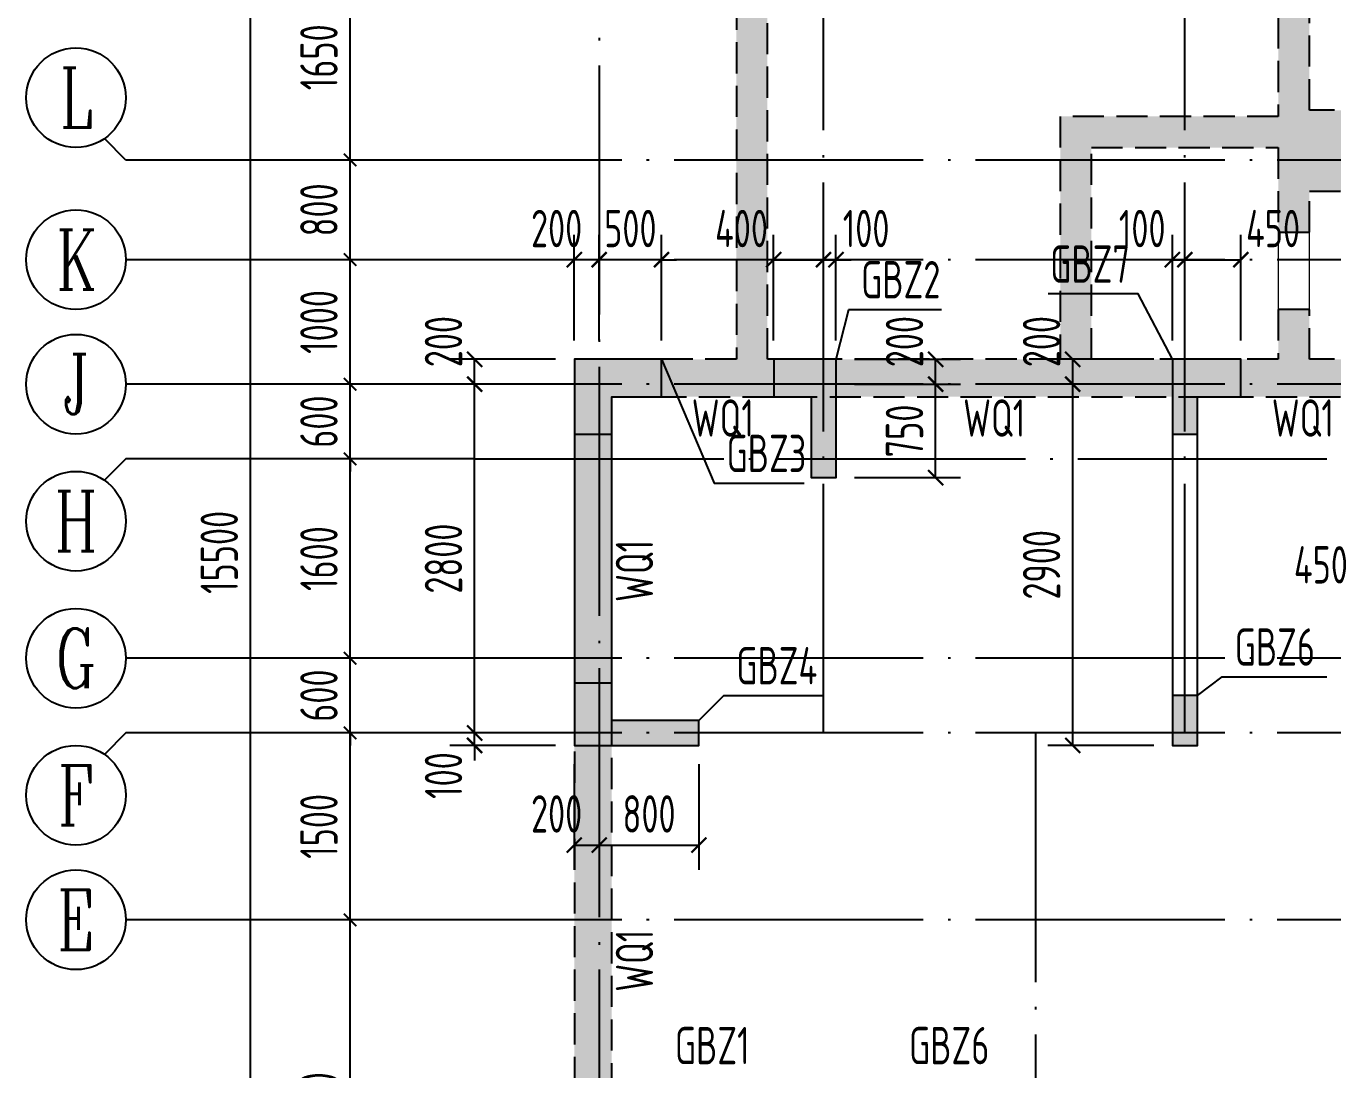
# Model space of a CAD drawing. Extents: x -1307975 to -76406, y -96289 to 379359.
# Drawn here: x -977216 to -966728, y 357088 to 365468 of the extents above; entities that cross this region are included whole.
import ezdxf
from ezdxf.enums import TextEntityAlignment as Align

# ---------------------------------------------------------------- set-up
doc = ezdxf.new("R2010")
doc.units = 0
doc.header["$LTSCALE"] = 1000
doc.linetypes.add('DASH', pattern=[0.35, 0.25, -0.1])
doc.linetypes.add('DOTE', pattern=[2.42, 2, -0.2, 0.02, -0.2])
doc.layers.get('0').update_dxf_attribs({"linetype": 'CONTINUOUS'})
doc.layers.get('DEFPOINTS').update_dxf_attribs({"linetype": 'CONTINUOUS'})
for name, color, linetype in [('A-AXIS', 1, 'CONTINUOUS'), ('A-DOTE', 10, 'DOTE'), ('AXIS_NUM', 7, 'CONTINUOUS'), ('COLU_DE_TEXT', 7, 'CONTINUOUS'), ('LABEL', 1, 'CONTINUOUS'), ('S-Q墙填充', 252, 'CONTINUOUS'), ('S-Q墙实线', 6, 'CONTINUOUS'), ('S-Q墙标注', 3, 'CONTINUOUS'), ('S-Q墙虚线', 6, 'DASH'), ('S-X详图填充', 252, 'CONTINUOUS'), ('S-X详图实线', 4, 'CONTINUOUS'), ('S-Y一般标注', 3, 'CONTINUOUS')]:
    doc.layers.add(name, color=color, linetype=linetype)
doc.layers.add('WINDOW', color=144, linetype='CONTINUOUS', lineweight=15)
doc.styles.add('TSSD_Axis', font='complex.shx', dxfattribs={"width": 0.7, "bigfont": 'hztxt.shx'})
doc.styles.add('TSSD_DIMENSION', font='Tssdeng.shx', dxfattribs={"width": 0.7, "bigfont": 'tssdchn.shx'})
doc.styles.add('TSSD_REIN', font='tssdeng.shx', dxfattribs={"width": 0.7, "height": 300, "bigfont": 'tssdchn.shx'})
doc.styles.add('结构文字', font='zstxt.shx', dxfattribs={"width": 0.7, "bigfont": 'zshz.shx'})
doc.dimstyles.new('STRUCK', dxfattribs={"dimtxt": 400, "dimasz": 121, "dimexe": 200, "dimexo": 150, "dimgap": 115, "dimtad": 1, "dimdec": 0, "dimdsep": 46, "dimtxsty": '结构文字', "dimblk": 'ARCHTICK', "dimcen": 400, "dimclrd": 3, "dimclre": 3, "dimclrt": 7, "dimadec": 0, "dimazin": 0, "dimtfac": 1, "dimtdec": 0, "dimtix": 1, "dimtmove": 2, "dimatfit": 3, "dimldrblk": '_DIMX', "dimfxl": 1, "dimtolj": 1, "dimtzin": 0, "dimarcsym": 0})
doc.dimstyles.new('TSSD_100_100', dxfattribs={"dimtxt": 300, "dimasz": 100, "dimexe": 100, "dimexo": 250, "dimgap": 100, "dimtad": 1, "dimdec": 0, "dimzin": 0, "dimdsep": 46, "dimtxsty": 'TSSD_DIMENSION', "dimblk": 'ARCHTICK', "dimcen": 0, "dimdle": 100, "dimclrt": 7, "dimadec": 0, "dimazin": 0, "dimtfac": 1, "dimtdec": 0, "dimtix": 1, "dimtmove": 2, "dimatfit": 3, "dimldrblk": 'ARCHTICK', "dimfxl": 1, "dimtolj": 1, "dimtzin": 0, "dimarcsym": 0})

# ---------------------------------------------------------------- blocks, each defined once
blk = doc.blocks.new('ts_axno')
at = {"color": 0, "linetype": 'ByBlock', "lineweight": -2}
blk.add_circle((0, 0), 0.5, dxfattribs=at)
at = {"color": 0, "linetype": 'ByBlock', "lineweight": -2, "style": 'TSSD_Axis', "width": 0.7}
blk.add_attdef('A', text='', height=0.6, dxfattribs=at).set_placement((0, 0), align=Align.MIDDLE_CENTER)
blk = doc.blocks.new('_ArchTick')
at = {"color": 0, "linetype": 'ByBlock', "const_width": 0.15}
blk.add_lwpolyline([(-0.5, -0.5), (0.5, 0.5)], dxfattribs=at)
blk = doc.blocks.new('*D214')
at = {"layer": 'DEFPOINTS', "color": 0, "transparency": 16777216}
for p in [(2600, 10900), (3600, 10900), (3600, 9400)]:
    blk.add_point(p, dxfattribs=at)
at = {"layer": 'S-Y一般标注', "color": 0, "lineweight": -2, "transparency": 16777216}
for p, q in [((2600, 9300), (2600, 11000)), ((3350, 10900), (2500, 10900)), ((3350, 9400), (2500, 9400))]:
    blk.add_line(p, q, dxfattribs=at)
at = {"layer": 'S-Y一般标注', "color": 0, "lineweight": -2, "transparency": 16777216, "xscale": 100, "yscale": 100, "zscale": 100}
for p, rotation in [((2600, 10900), 90), ((2600, 9400), 270)]:
    blk.add_blockref('_ArchTick', p, dxfattribs=dict(at, rotation=rotation))
at = {"layer": 'S-Y一般标注', "color": 7, "transparency": 16777216, "insert": (2350, 10150), "char_height": 300, "attachment_point": 5, "rotation": 90, "style": 'TSSD_DIMENSION'}
blk.add_mtext('\\A1;1500', dxfattribs=at)
blk = doc.blocks.new('*D215')
at = {"layer": 'DEFPOINTS', "color": 0, "transparency": 16777216}
for p in [(2600, 11500), (3600, 11500), (3600, 10900)]:
    blk.add_point(p, dxfattribs=at)
at = {"layer": 'S-Y一般标注', "color": 0, "lineweight": -2, "transparency": 16777216}
for p, q in [((2600, 11500), (2600, 11600)), ((3350, 11500), (2500, 11500)), ((2600, 10900), (2600, 11500)), ((3350, 10900), (2500, 10900)), ((2600, 10900), (2600, 10800))]:
    blk.add_line(p, q, dxfattribs=at)
at = {"layer": 'S-Y一般标注', "color": 0, "lineweight": -2, "transparency": 16777216, "xscale": 100, "yscale": 100, "zscale": 100}
for p, rotation in [((2600, 11500), 270), ((2600, 10900), 90)]:
    blk.add_blockref('_ArchTick', p, dxfattribs=dict(at, rotation=rotation))
at = {"layer": 'S-Y一般标注', "color": 7, "transparency": 16777216, "insert": (2350, 11200), "char_height": 300, "attachment_point": 5, "rotation": 90, "style": 'TSSD_DIMENSION'}
blk.add_mtext('\\A1;600', dxfattribs=at)
blk = doc.blocks.new('*D216')
at = {"layer": 'DEFPOINTS', "color": 0, "transparency": 16777216}
for p in [(2600, 13100), (3600, 13100), (3600, 11500)]:
    blk.add_point(p, dxfattribs=at)
at = {"layer": 'S-Y一般标注', "color": 0, "lineweight": -2, "transparency": 16777216}
for p, q in [((2600, 11400), (2600, 13200)), ((3350, 13100), (2500, 13100)), ((3350, 11500), (2500, 11500))]:
    blk.add_line(p, q, dxfattribs=at)
at = {"layer": 'S-Y一般标注', "color": 0, "lineweight": -2, "transparency": 16777216, "xscale": 100, "yscale": 100, "zscale": 100}
for p, rotation in [((2600, 13100), 90), ((2600, 11500), 270)]:
    blk.add_blockref('_ArchTick', p, dxfattribs=dict(at, rotation=rotation))
at = {"layer": 'S-Y一般标注', "color": 7, "transparency": 16777216, "insert": (2350, 12300), "char_height": 300, "attachment_point": 5, "rotation": 90, "style": 'TSSD_DIMENSION'}
blk.add_mtext('\\A1;1600', dxfattribs=at)
blk = doc.blocks.new('*D217')
at = {"layer": 'DEFPOINTS', "color": 0, "transparency": 16777216}
for p in [(2600, 13700), (3600, 13700), (3600, 13100)]:
    blk.add_point(p, dxfattribs=at)
at = {"layer": 'S-Y一般标注', "color": 0, "lineweight": -2, "transparency": 16777216}
for p, q in [((2600, 13700), (2600, 13800)), ((3350, 13700), (2500, 13700)), ((2600, 13100), (2600, 13700)), ((3350, 13100), (2500, 13100)), ((2600, 13100), (2600, 13000))]:
    blk.add_line(p, q, dxfattribs=at)
at = {"layer": 'S-Y一般标注', "color": 0, "lineweight": -2, "transparency": 16777216, "xscale": 100, "yscale": 100, "zscale": 100}
for p, rotation in [((2600, 13700), 270), ((2600, 13100), 90)]:
    blk.add_blockref('_ArchTick', p, dxfattribs=dict(at, rotation=rotation))
at = {"layer": 'S-Y一般标注', "color": 7, "transparency": 16777216, "insert": (2350, 13400), "char_height": 300, "attachment_point": 5, "rotation": 90, "style": 'TSSD_DIMENSION'}
blk.add_mtext('\\A1;600', dxfattribs=at)
blk = doc.blocks.new('*D218')
at = {"layer": 'DEFPOINTS', "color": 0, "transparency": 16777216}
for p in [(2600, 14700), (3600, 14700), (3600, 13700)]:
    blk.add_point(p, dxfattribs=at)
at = {"layer": 'S-Y一般标注', "color": 0, "lineweight": -2, "transparency": 16777216}
for p, q in [((2600, 13600), (2600, 14800)), ((3350, 14700), (2500, 14700)), ((3350, 13700), (2500, 13700))]:
    blk.add_line(p, q, dxfattribs=at)
at = {"layer": 'S-Y一般标注', "color": 0, "lineweight": -2, "transparency": 16777216, "xscale": 100, "yscale": 100, "zscale": 100}
for p, rotation in [((2600, 14700), 90), ((2600, 13700), 270)]:
    blk.add_blockref('_ArchTick', p, dxfattribs=dict(at, rotation=rotation))
at = {"layer": 'S-Y一般标注', "color": 7, "transparency": 16777216, "insert": (2350, 14200), "char_height": 300, "attachment_point": 5, "rotation": 90, "style": 'TSSD_DIMENSION'}
blk.add_mtext('\\A1;1000', dxfattribs=at)
blk = doc.blocks.new('*D219')
at = {"layer": 'DEFPOINTS', "color": 0, "transparency": 16777216}
for p in [(1800, 20100), (3600, 20100), (3600, 4600)]:
    blk.add_point(p, dxfattribs=at)
at = {"layer": 'S-Y一般标注', "color": 0, "lineweight": -2, "transparency": 16777216}
for p, q in [((1800, 4500), (1800, 20200)), ((3350, 20100), (1700, 20100)), ((3350, 4600), (1700, 4600))]:
    blk.add_line(p, q, dxfattribs=at)
at = {"layer": 'S-Y一般标注', "color": 0, "lineweight": -2, "transparency": 16777216, "xscale": 100, "yscale": 100, "zscale": 100}
for p, rotation in [((1800, 20100), 90), ((1800, 4600), 270)]:
    blk.add_blockref('_ArchTick', p, dxfattribs=dict(at, rotation=rotation))
at = {"layer": 'S-Y一般标注', "color": 7, "transparency": 16777216, "insert": (1550, 12350), "char_height": 300, "attachment_point": 5, "rotation": 90, "style": 'TSSD_DIMENSION'}
blk.add_mtext('\\A1;15500', dxfattribs=at)
blk = doc.blocks.new('*D220')
at = {"layer": 'DEFPOINTS', "color": 0, "transparency": 16777216}
for p in [(2600, 15500), (3600, 15500), (3600, 14700)]:
    blk.add_point(p, dxfattribs=at)
at = {"layer": 'S-Y一般标注', "color": 0, "lineweight": -2, "transparency": 16777216}
for p, q in [((2600, 14600), (2600, 15600)), ((3350, 15500), (2500, 15500)), ((3350, 14700), (2500, 14700))]:
    blk.add_line(p, q, dxfattribs=at)
at = {"layer": 'S-Y一般标注', "color": 0, "lineweight": -2, "transparency": 16777216, "xscale": 100, "yscale": 100, "zscale": 100}
for p, rotation in [((2600, 15500), 90), ((2600, 14700), 270)]:
    blk.add_blockref('_ArchTick', p, dxfattribs=dict(at, rotation=rotation))
at = {"layer": 'S-Y一般标注', "color": 7, "transparency": 16777216, "insert": (2350, 15100), "char_height": 300, "attachment_point": 5, "rotation": 90, "style": 'TSSD_DIMENSION'}
blk.add_mtext('\\A1;800', dxfattribs=at)
blk = doc.blocks.new('*D224')
at = {"layer": 'DEFPOINTS', "color": 0, "transparency": 16777216}
for p in [(2600, 9400), (3600, 9400), (3600, 6400)]:
    blk.add_point(p, dxfattribs=at)
at = {"layer": 'S-Y一般标注', "color": 0, "lineweight": -2, "transparency": 16777216}
for p, q in [((2600, 6300), (2600, 9500)), ((3350, 9400), (2500, 9400)), ((3350, 6400), (2500, 6400))]:
    blk.add_line(p, q, dxfattribs=at)
at = {"layer": 'S-Y一般标注', "color": 0, "lineweight": -2, "transparency": 16777216, "xscale": 100, "yscale": 100, "zscale": 100}
for p, rotation in [((2600, 9400), 90), ((2600, 6400), 270)]:
    blk.add_blockref('_ArchTick', p, dxfattribs=dict(at, rotation=rotation))
at = {"layer": 'S-Y一般标注', "color": 7, "transparency": 16777216, "insert": (2350, 7900), "char_height": 300, "attachment_point": 5, "rotation": 90, "style": 'TSSD_DIMENSION'}
blk.add_mtext('\\A1;3000', dxfattribs=at)
blk = doc.blocks.new('*D259')
at = {"layer": 'DEFPOINTS', "color": 0, "transparency": 16777216}
for p in [(2600, 17150), (3600, 17150), (3600, 15500)]:
    blk.add_point(p, dxfattribs=at)
at = {"layer": 'S-Y一般标注', "color": 0, "lineweight": -2, "transparency": 16777216}
for p, q in [((2600, 15400), (2600, 17250)), ((3350, 17150), (2500, 17150)), ((3350, 15500), (2500, 15500))]:
    blk.add_line(p, q, dxfattribs=at)
at = {"layer": 'S-Y一般标注', "color": 0, "lineweight": -2, "transparency": 16777216, "xscale": 100, "yscale": 100, "zscale": 100}
for p, rotation in [((2600, 17150), 90), ((2600, 15500), 270)]:
    blk.add_blockref('_ArchTick', p, dxfattribs=dict(at, rotation=rotation))
at = {"layer": 'S-Y一般标注', "color": 7, "transparency": 16777216, "insert": (2350, 16325), "char_height": 300, "attachment_point": 5, "rotation": 90, "style": 'TSSD_DIMENSION'}
blk.add_mtext('\\A1;1650', dxfattribs=at)
blk = doc.blocks.new('*D3590')
at = {"layer": 'DEFPOINTS', "color": 0, "transparency": 16777216}
for p in [(-973616, 359793), (-972816, 359793), (-972816, 359693)]:
    blk.add_point(p, dxfattribs=at)
at = {"layer": 'S-Q墙标注', "color": 3, "lineweight": -2, "transparency": 16777216}
for p, q in [((-973616, 359793), (-973616, 359914)), ((-972966, 359793), (-973816, 359793)), ((-973616, 359693), (-973616, 359793)), ((-972966, 359693), (-973816, 359693)), ((-973616, 359693), (-973616, 359572))]:
    blk.add_line(p, q, dxfattribs=at)
at = {"layer": 'S-Q墙标注', "color": 3, "lineweight": -2, "transparency": 16777216, "xscale": 121, "yscale": 121, "zscale": 121}
for p, rotation in [((-973616, 359793), 270), ((-973616, 359693), 90)]:
    blk.add_blockref('_ArchTick', p, dxfattribs=dict(at, rotation=rotation))
at = {"layer": 'S-Q墙标注', "color": 7, "transparency": 16777216, "insert": (-973866, 359451), "char_height": 300, "attachment_point": 5, "rotation": 90, "style": 'TSSD_REIN'}
blk.add_mtext('\\A1;100', dxfattribs=at)
blk = doc.blocks.new('_DIMX')
blk.add_line((-150, 0), (150, 0))
at = {"const_width": 50}
blk.add_lwpolyline([(-70, -70), (70, 70)], dxfattribs=at)
blk = doc.blocks.new('*D3591')
at = {"layer": 'DEFPOINTS', "color": 0, "transparency": 16777216}
for p in [(-973616, 362593), (-972816, 362593), (-972816, 359793)]:
    blk.add_point(p, dxfattribs=at)
at = {"layer": 'S-Q墙标注', "color": 3, "lineweight": -2, "transparency": 16777216}
for p, q in [((-972966, 362593), (-973816, 362593)), ((-973616, 359793), (-973616, 362593)), ((-972966, 359793), (-973816, 359793))]:
    blk.add_line(p, q, dxfattribs=at)
at = {"layer": 'S-Q墙标注', "color": 3, "lineweight": -2, "transparency": 16777216, "xscale": 121, "yscale": 121, "zscale": 121}
for p, rotation in [((-973616, 362593), 90), ((-973616, 359793), 270)]:
    blk.add_blockref('_ArchTick', p, dxfattribs=dict(at, rotation=rotation))
at = {"layer": 'S-Q墙标注', "color": 7, "transparency": 16777216, "insert": (-973866, 361193), "char_height": 300, "attachment_point": 5, "rotation": 90, "style": 'TSSD_REIN'}
blk.add_mtext('\\A1;2800', dxfattribs=at)
blk = doc.blocks.new('*D3592')
at = {"layer": 'DEFPOINTS', "color": 0, "transparency": 16777216}
for p in [(-973616, 362793), (-972816, 362793), (-972816, 362593)]:
    blk.add_point(p, dxfattribs=at)
at = {"layer": 'S-Q墙标注', "color": 3, "lineweight": -2, "transparency": 16777216}
for p, q in [((-972966, 362793), (-973816, 362793)), ((-973616, 362593), (-973616, 362793)), ((-972966, 362593), (-973816, 362593))]:
    blk.add_line(p, q, dxfattribs=at)
at = {"layer": 'S-Q墙标注', "color": 3, "lineweight": -2, "transparency": 16777216, "xscale": 121, "yscale": 121, "zscale": 121}
for p, rotation in [((-973616, 362793), 90), ((-973616, 362593), 270)]:
    blk.add_blockref('_ArchTick', p, dxfattribs=dict(at, rotation=rotation))
at = {"layer": 'S-Q墙标注', "color": 7, "transparency": 16777216, "insert": (-973866, 362935), "char_height": 300, "attachment_point": 5, "rotation": 90, "style": 'TSSD_REIN'}
blk.add_mtext('\\A1;200', dxfattribs=at)
blk = doc.blocks.new('*D3593')
at = {"layer": 'DEFPOINTS', "color": 0, "transparency": 16777216}
for p in [(-972816, 359693), (-972616, 359693), (-972616, 358893)]:
    blk.add_point(p, dxfattribs=at)
at = {"layer": 'S-Q墙标注', "color": 3, "lineweight": -2, "transparency": 16777216}
for p, q in [((-972816, 359543), (-972816, 358693)), ((-972616, 359543), (-972616, 358693)), ((-972816, 358893), (-972616, 358893))]:
    blk.add_line(p, q, dxfattribs=at)
at = {"layer": 'S-Q墙标注', "color": 3, "lineweight": -2, "transparency": 16777216, "xscale": 121, "yscale": 121, "zscale": 121, "rotation": 180}
blk.add_blockref('_ArchTick', (-972816, 358893), dxfattribs=at)
at = {"layer": 'S-Q墙标注', "color": 3, "lineweight": -2, "transparency": 16777216, "xscale": 121, "yscale": 121, "zscale": 121}
blk.add_blockref('_ArchTick', (-972616, 358893), dxfattribs=at)
at = {"layer": 'S-Q墙标注', "color": 7, "transparency": 16777216, "insert": (-972958, 359143), "char_height": 300, "attachment_point": 5, "style": 'TSSD_REIN'}
blk.add_mtext('\\A1;200', dxfattribs=at)
blk = doc.blocks.new('*D3594')
at = {"layer": 'DEFPOINTS', "color": 0, "transparency": 16777216}
for p in [(-972616, 359693), (-971816, 359693), (-971816, 358893)]:
    blk.add_point(p, dxfattribs=at)
at = {"layer": 'S-Q墙标注', "color": 3, "lineweight": -2, "transparency": 16777216}
for p, q in [((-972616, 359543), (-972616, 358693)), ((-971816, 359543), (-971816, 358693)), ((-972616, 358893), (-971816, 358893))]:
    blk.add_line(p, q, dxfattribs=at)
at = {"layer": 'S-Q墙标注', "color": 3, "lineweight": -2, "transparency": 16777216, "xscale": 121, "yscale": 121, "zscale": 121, "rotation": 180}
blk.add_blockref('_ArchTick', (-972616, 358893), dxfattribs=at)
at = {"layer": 'S-Q墙标注', "color": 3, "lineweight": -2, "transparency": 16777216, "xscale": 121, "yscale": 121, "zscale": 121}
blk.add_blockref('_ArchTick', (-971816, 358893), dxfattribs=at)
at = {"layer": 'S-Q墙标注', "color": 7, "transparency": 16777216, "insert": (-972216, 359143), "char_height": 300, "attachment_point": 5, "style": 'TSSD_REIN'}
blk.add_mtext('\\A1;800', dxfattribs=at)
blk = doc.blocks.new('*D3597')
at = {"layer": 'DEFPOINTS', "color": 0, "transparency": 16777216}
for p in [(-972616, 363593), (-972616, 362793), (-972116, 362793)]:
    blk.add_point(p, dxfattribs=at)
at = {"layer": 'S-Q墙标注', "color": 3, "lineweight": -2, "transparency": 16777216}
for p, q in [((-972616, 362943), (-972616, 363793)), ((-972116, 362943), (-972116, 363793)), ((-972616, 363593), (-972737, 363593)), ((-972116, 363593), (-972616, 363593)), ((-972116, 363593), (-971995, 363593))]:
    blk.add_line(p, q, dxfattribs=at)
at = {"layer": 'S-Q墙标注', "color": 3, "lineweight": -2, "transparency": 16777216, "xscale": 121, "yscale": 121, "zscale": 121}
blk.add_blockref('_ArchTick', (-972616, 363593), dxfattribs=at)
at = {"layer": 'S-Q墙标注', "color": 3, "lineweight": -2, "transparency": 16777216, "xscale": 121, "yscale": 121, "zscale": 121, "rotation": 180}
blk.add_blockref('_ArchTick', (-972116, 363593), dxfattribs=at)
at = {"layer": 'S-Q墙标注', "color": 7, "transparency": 16777216, "insert": (-972366, 363843), "char_height": 300, "attachment_point": 5, "style": 'TSSD_REIN'}
blk.add_mtext('\\A1;500', dxfattribs=at)
blk = doc.blocks.new('*D3598')
at = {"layer": 'DEFPOINTS', "color": 0, "transparency": 16777216}
for p in [(-972816, 363593), (-972816, 362793), (-972616, 362793)]:
    blk.add_point(p, dxfattribs=at)
at = {"layer": 'S-Q墙标注', "color": 3, "lineweight": -2, "transparency": 16777216}
for p, q in [((-972816, 362943), (-972816, 363793)), ((-972616, 362943), (-972616, 363793)), ((-972616, 363593), (-972816, 363593))]:
    blk.add_line(p, q, dxfattribs=at)
at = {"layer": 'S-Q墙标注', "color": 3, "lineweight": -2, "transparency": 16777216, "xscale": 121, "yscale": 121, "zscale": 121, "rotation": 180}
blk.add_blockref('_ArchTick', (-972816, 363593), dxfattribs=at)
at = {"layer": 'S-Q墙标注', "color": 3, "lineweight": -2, "transparency": 16777216, "xscale": 121, "yscale": 121, "zscale": 121}
blk.add_blockref('_ArchTick', (-972616, 363593), dxfattribs=at)
at = {"layer": 'S-Q墙标注', "color": 7, "transparency": 16777216, "insert": (-972958, 363843), "char_height": 300, "attachment_point": 5, "style": 'TSSD_REIN'}
blk.add_mtext('\\A1;200', dxfattribs=at)
blk = doc.blocks.new('*D3607')
at = {"layer": 'DEFPOINTS', "color": 0, "transparency": 16777216}
for p in [(-970716, 362593), (-969916, 362593), (-970716, 361843)]:
    blk.add_point(p, dxfattribs=at)
at = {"layer": 'S-Q墙标注', "color": 3, "lineweight": -2, "transparency": 16777216}
for p, q in [((-970566, 362593), (-969716, 362593)), ((-969916, 361843), (-969916, 362593)), ((-970566, 361843), (-969716, 361843))]:
    blk.add_line(p, q, dxfattribs=at)
at = {"layer": 'S-Q墙标注', "color": 3, "lineweight": -2, "transparency": 16777216, "xscale": 121, "yscale": 121, "zscale": 121}
for p, rotation in [((-969916, 362593), 90), ((-969916, 361843), 270)]:
    blk.add_blockref('_ArchTick', p, dxfattribs=dict(at, rotation=rotation))
at = {"layer": 'S-Q墙标注', "color": 7, "transparency": 16777216, "insert": (-970166, 362218), "char_height": 300, "attachment_point": 5, "rotation": 90, "style": 'TSSD_REIN'}
blk.add_mtext('\\A1;750', dxfattribs=at)
blk = doc.blocks.new('*D3608')
at = {"layer": 'DEFPOINTS', "color": 0, "transparency": 16777216}
for p in [(-970716, 362793), (-969916, 362793), (-970716, 362593)]:
    blk.add_point(p, dxfattribs=at)
at = {"layer": 'S-Q墙标注', "color": 3, "lineweight": -2, "transparency": 16777216}
for p, q in [((-970566, 362793), (-969716, 362793)), ((-969916, 362593), (-969916, 362793)), ((-970566, 362593), (-969716, 362593))]:
    blk.add_line(p, q, dxfattribs=at)
at = {"layer": 'S-Q墙标注', "color": 3, "lineweight": -2, "transparency": 16777216, "xscale": 121, "yscale": 121, "zscale": 121}
for p, rotation in [((-969916, 362793), 90), ((-969916, 362593), 270)]:
    blk.add_blockref('_ArchTick', p, dxfattribs=dict(at, rotation=rotation))
at = {"layer": 'S-Q墙标注', "color": 7, "transparency": 16777216, "insert": (-970166, 362935), "char_height": 300, "attachment_point": 5, "rotation": 90, "style": 'TSSD_REIN'}
blk.add_mtext('\\A1;200', dxfattribs=at)
blk = doc.blocks.new('*D3609')
at = {"layer": 'DEFPOINTS', "color": 0, "transparency": 16777216}
for p in [(-970816, 363593), (-971216, 362793), (-970816, 362793)]:
    blk.add_point(p, dxfattribs=at)
at = {"layer": 'S-Q墙标注', "color": 3, "lineweight": -2, "transparency": 16777216}
for p, q in [((-971216, 362943), (-971216, 363793)), ((-970816, 362943), (-970816, 363793)), ((-971216, 363593), (-970816, 363593))]:
    blk.add_line(p, q, dxfattribs=at)
at = {"layer": 'S-Q墙标注', "color": 3, "lineweight": -2, "transparency": 16777216, "xscale": 121, "yscale": 121, "zscale": 121, "rotation": 180}
blk.add_blockref('_ArchTick', (-971216, 363593), dxfattribs=at)
at = {"layer": 'S-Q墙标注', "color": 3, "lineweight": -2, "transparency": 16777216, "xscale": 121, "yscale": 121, "zscale": 121}
blk.add_blockref('_ArchTick', (-970816, 363593), dxfattribs=at)
at = {"layer": 'S-Q墙标注', "color": 7, "transparency": 16777216, "insert": (-971474, 363843), "char_height": 300, "attachment_point": 5, "style": 'TSSD_REIN'}
blk.add_mtext('\\A1;400', dxfattribs=at)
blk = doc.blocks.new('*D3610')
at = {"layer": 'DEFPOINTS', "color": 0, "transparency": 16777216}
for p in [(-970716, 363593), (-970816, 362793), (-970716, 362793)]:
    blk.add_point(p, dxfattribs=at)
at = {"layer": 'S-Q墙标注', "color": 3, "lineweight": -2, "transparency": 16777216}
for p, q in [((-970816, 362943), (-970816, 363793)), ((-970716, 362943), (-970716, 363793)), ((-970816, 363593), (-970937, 363593)), ((-970816, 363593), (-970716, 363593)), ((-970716, 363593), (-970595, 363593))]:
    blk.add_line(p, q, dxfattribs=at)
at = {"layer": 'S-Q墙标注', "color": 3, "lineweight": -2, "transparency": 16777216, "xscale": 121, "yscale": 121, "zscale": 121}
blk.add_blockref('_ArchTick', (-970816, 363593), dxfattribs=at)
at = {"layer": 'S-Q墙标注', "color": 3, "lineweight": -2, "transparency": 16777216, "xscale": 121, "yscale": 121, "zscale": 121, "rotation": 180}
blk.add_blockref('_ArchTick', (-970716, 363593), dxfattribs=at)
at = {"layer": 'S-Q墙标注', "color": 7, "transparency": 16777216, "insert": (-970474, 363843), "char_height": 300, "attachment_point": 5, "style": 'TSSD_REIN'}
blk.add_mtext('\\A1;100', dxfattribs=at)
blk = doc.blocks.new('*D3611')
at = {"layer": 'DEFPOINTS', "color": 0, "transparency": 16777216}
for p in [(-968816, 362593), (-968016, 362593), (-968016, 359693)]:
    blk.add_point(p, dxfattribs=at)
at = {"layer": 'S-Q墙标注', "color": 3, "lineweight": -2, "transparency": 16777216}
for p, q in [((-968166, 362593), (-969016, 362593)), ((-968816, 359693), (-968816, 362593)), ((-968166, 359693), (-969016, 359693))]:
    blk.add_line(p, q, dxfattribs=at)
at = {"layer": 'S-Q墙标注', "color": 3, "lineweight": -2, "transparency": 16777216, "xscale": 121, "yscale": 121, "zscale": 121}
for p, rotation in [((-968816, 362593), 90), ((-968816, 359693), 270)]:
    blk.add_blockref('_ArchTick', p, dxfattribs=dict(at, rotation=rotation))
at = {"layer": 'S-Q墙标注', "color": 7, "transparency": 16777216, "insert": (-969066, 361143), "char_height": 300, "attachment_point": 5, "rotation": 90, "style": 'TSSD_REIN'}
blk.add_mtext('\\A1;2900', dxfattribs=at)
blk = doc.blocks.new('*D3612')
at = {"layer": 'DEFPOINTS', "color": 0, "transparency": 16777216}
for p in [(-968816, 362793), (-968016, 362793), (-968016, 362593)]:
    blk.add_point(p, dxfattribs=at)
at = {"layer": 'S-Q墙标注', "color": 3, "lineweight": -2, "transparency": 16777216}
for p, q in [((-968166, 362793), (-969016, 362793)), ((-968816, 362593), (-968816, 362793)), ((-968166, 362593), (-969016, 362593))]:
    blk.add_line(p, q, dxfattribs=at)
at = {"layer": 'S-Q墙标注', "color": 3, "lineweight": -2, "transparency": 16777216, "xscale": 121, "yscale": 121, "zscale": 121}
for p, rotation in [((-968816, 362793), 90), ((-968816, 362593), 270)]:
    blk.add_blockref('_ArchTick', p, dxfattribs=dict(at, rotation=rotation))
at = {"layer": 'S-Q墙标注', "color": 7, "transparency": 16777216, "insert": (-969066, 362935), "char_height": 300, "attachment_point": 5, "rotation": 90, "style": 'TSSD_REIN'}
blk.add_mtext('\\A1;200', dxfattribs=at)
blk = doc.blocks.new('*D3613')
at = {"layer": 'DEFPOINTS', "color": 0, "transparency": 16777216}
for p in [(-967916, 363593), (-968016, 362793), (-967916, 362793)]:
    blk.add_point(p, dxfattribs=at)
at = {"layer": 'S-Q墙标注', "color": 3, "lineweight": -2, "transparency": 16777216}
for p, q in [((-968016, 362943), (-968016, 363793)), ((-967916, 362943), (-967916, 363793)), ((-968016, 363593), (-968137, 363593)), ((-968016, 363593), (-967916, 363593)), ((-967916, 363593), (-967795, 363593))]:
    blk.add_line(p, q, dxfattribs=at)
at = {"layer": 'S-Q墙标注', "color": 3, "lineweight": -2, "transparency": 16777216, "xscale": 121, "yscale": 121, "zscale": 121}
blk.add_blockref('_ArchTick', (-968016, 363593), dxfattribs=at)
at = {"layer": 'S-Q墙标注', "color": 3, "lineweight": -2, "transparency": 16777216, "xscale": 121, "yscale": 121, "zscale": 121, "rotation": 180}
blk.add_blockref('_ArchTick', (-967916, 363593), dxfattribs=at)
at = {"layer": 'S-Q墙标注', "color": 7, "transparency": 16777216, "insert": (-968258, 363843), "char_height": 300, "attachment_point": 5, "style": 'TSSD_REIN'}
blk.add_mtext('\\A1;100', dxfattribs=at)
blk = doc.blocks.new('*D3614')
at = {"layer": 'DEFPOINTS', "color": 0, "transparency": 16777216}
for p in [(-967466, 363593), (-967916, 362793), (-967466, 362793)]:
    blk.add_point(p, dxfattribs=at)
at = {"layer": 'S-Q墙标注', "color": 3, "lineweight": -2, "transparency": 16777216}
for p, q in [((-967916, 362943), (-967916, 363793)), ((-967466, 362943), (-967466, 363793)), ((-967916, 363593), (-967466, 363593))]:
    blk.add_line(p, q, dxfattribs=at)
at = {"layer": 'S-Q墙标注', "color": 3, "lineweight": -2, "transparency": 16777216, "xscale": 121, "yscale": 121, "zscale": 121, "rotation": 180}
blk.add_blockref('_ArchTick', (-967916, 363593), dxfattribs=at)
at = {"layer": 'S-Q墙标注', "color": 3, "lineweight": -2, "transparency": 16777216, "xscale": 121, "yscale": 121, "zscale": 121}
blk.add_blockref('_ArchTick', (-967466, 363593), dxfattribs=at)
at = {"layer": 'S-Q墙标注', "color": 7, "transparency": 16777216, "insert": (-967208, 363843), "char_height": 300, "attachment_point": 5, "style": 'TSSD_REIN'}
blk.add_mtext('\\A1;450', dxfattribs=at)
blk = doc.blocks.new('*D3617')
at = {"layer": 'DEFPOINTS', "color": 0, "transparency": 16777216}
for p in [(-966566, 361693), (-966116, 361693), (-966116, 360893)]:
    blk.add_point(p, dxfattribs=at)
at = {"layer": 'S-Q墙标注', "color": 3, "lineweight": -2, "transparency": 16777216}
for p, q in [((-966566, 361543), (-966566, 360693)), ((-966116, 361543), (-966116, 360693)), ((-966566, 360893), (-966116, 360893))]:
    blk.add_line(p, q, dxfattribs=at)
at = {"layer": 'S-Q墙标注', "color": 3, "lineweight": -2, "transparency": 16777216, "xscale": 121, "yscale": 121, "zscale": 121, "rotation": 180}
blk.add_blockref('_ArchTick', (-966566, 360893), dxfattribs=at)
at = {"layer": 'S-Q墙标注', "color": 3, "lineweight": -2, "transparency": 16777216, "xscale": 121, "yscale": 121, "zscale": 121}
blk.add_blockref('_ArchTick', (-966116, 360893), dxfattribs=at)
at = {"layer": 'S-Q墙标注', "color": 7, "transparency": 16777216, "insert": (-966824, 361143), "char_height": 300, "attachment_point": 5, "style": 'TSSD_REIN'}
blk.add_mtext('\\A1;450', dxfattribs=at)
blk = doc.blocks.new('20211109.00462574')
at = {"layer": 'S-Q墙填充'}
h = blk.add_hatch(dxfattribs=at)
h.set_pattern_fill('ARMORED', color=252, scale=30, style=0)
h.set_pattern_definition([(50, (994311.75, -393917.59), (215.178055, -18.82564), [22.5, -247.5]), (355, (994311.75, -393917.59), (-41.6254, 225.65764), [18, -198]), (100.4514, (994329.68, -393919.15), (173.552815, 206.831863), [19.122057, -210.342634]), (46.1842, (994311.75, -393857.59), (320.172315, -49.655704), [33.75, -371.25]), (96.6356, (994338.43, -393861.72), (280.39881, 292.23536), [28.68309, -315.5139]), (351.1842, (994311.75, -393857.6), (280.39858, 292.23558), [27, -297]), (21, (994341.75, -393872.59), (179.072116, -120.785667), [22.5, -247.5]), (326, (994341.75, -393872.59), (72.9946, 217.545014), [18, -198]), (71.4514, (994356.67, -393882.65), (252.06679, 96.75915), [19.122057, -210.342634]), (37.5, (994311.75, -393917.586), (3.6479566, 99.868156), [0, -195.6, 0, -201, 0, -198.75]), (7.5, (994311.75, -393917.59), (78.920861, 118.323514), [0, -114.6, 0, -191.1, 0, -75.75]), (327.5, (994244.85, -393917.586), (160.146731, -6.7664615), [0, -75, 0, -234, 0, -310.5]), (317.5, (994214.85, -393917.59), (174.95585, 30.031495), [0, -97.5, 0, -155.4, 0, -220.5]), (45, (994311.75, -393917.59), (-106.066017, 106.066017), [])])
h.paths.add_polyline_path([(9600, 1650), (9400, 1650), (9400, 1500), (300, 1500), (300, 8500), (6600, 8500), (6600, 7700), (6800, 7700), (6800, 8800), (5900, 8800), (5900, 9200), (5650, 9200), (5650, 8800), (4150, 8800), (4150, 10500), (5650, 10500), (5650, 9820), (5900, 9820), (5900, 10150), (6300, 10150), (6300, 10500), (6800, 10500), (6800, 10800), (5900, 10800), (5900, 12596), (5650, 12596), (5650, 10750), (3900, 10750), (3900, 8800), (1550, 8800), (1550, 13796), (1300, 13796), (1300, 8800), (0, 8800), (0, 1200), (9300, 1200), (9300, 0), (16100, 0), (16100, 1200), (34400, 1200), (34400, 0), (41000, 0), (41000, 1200), (50400, 1200), (50400, 8800), (42200, 8800), (42200, 10600), (39300, 10600), (39300, 10850), (36100, 10850), (36100, 10600), (33200, 10600), (33200, 8800), (17200, 8800), (17200, 10600), (14300, 10600), (14300, 12300), (15200, 12300), (15200, 14196), (12817, 14196), (12817, 13896), (14900, 13896), (14900, 12600), (14000, 12600), (14000, 9100), (14200, 9100), (14200, 10300), (16900, 10300), (16900, 8500), (33500, 8500), (33500, 10300), (36400, 10300), (36400, 10550), (39000, 10550), (39000, 10300), (41900, 10300), (41900, 8500), (50100, 8500), (50100, 1500), (41000, 1500), (41000, 1650), (40700, 1650), (40700, 300), (34700, 300), (34700, 1650), (34400, 1650), (34400, 1500), (16000, 1500), (16000, 1650), (15800, 1650), (15800, 300), (9600, 300)])
at = {"layer": 'S-Q墙实线'}
for points in [[(300, 8500), (700, 8500), (700, 8800), (0, 8800), (0, 5700), (1000, 5700), (1000, 5900), (300, 5900)], [(1600, 8500), (1900, 8500), (1900, 7850), (2100, 7850), (2100, 8800), (1600, 8800)], [(5000, 8500), (5350, 8500), (5350, 8800), (4800, 8800), (4800, 5700), (5000, 5700)]]:
    blk.add_lwpolyline(points, close=True, dxfattribs=at)
at = {"layer": 'S-Q墙虚线', "color": 2}
for points in [[(0, 8800), (0, 1200), (9300, 1200)], [(9400, 1500), (300, 1500), (300, 8500), (6600, 8500)], [(6800, 8800), (5900, 8800), (5900, 9200), (5650, 9200), (5650, 8800), (4150, 8800), (4150, 10500), (5650, 10500), (5650, 9820), (5900, 9820), (5900, 10150), (6300, 10150)], [(6800, 10800), (5900, 10800), (5900, 12596), (5650, 12596), (5650, 10750), (3900, 10750), (3900, 8800), (1550, 8800), (1550, 13796), (1300, 13796), (1300, 8800), (0, 8800)]]:
    blk.add_lwpolyline(points, dxfattribs=at)
blk = doc.blocks.new('20210726.16350016')
at = {"layer": 'A-AXIS'}
for p, q in [((800, 15500), (628.4, 15671.7)), ((3600, 15500), (800, 15500)), ((3600, 14700), (800, 14700)), ((3600, 13700), (800, 13700)), ((800, 13100.3), (628.4, 12928.7)), ((3600, 13100.3), (800, 13100.3)), ((3600, 11500), (800, 11500)), ((800, 10900), (628.4, 10728.4)), ((3600, 10900), (800, 10900)), ((3600, 9400), (800, 9400))]:
    blk.add_line(p, q, dxfattribs=at)
at = {"layer": 'A-DOTE'}
for p, q in [((4600, 21100), (4600, 3600)), ((6400, 10900), (6400, 21100)), ((9300, 10900), (9300, 21100)), ((55600, 15500), (3600, 15500)), ((55600, 14700), (3600, 14700)), ((55600, 13700), (3600, 13700)), ((3600, 13100.3), (55600, 13100.3)), ((55600, 11500), (3600, 11500)), ((55600, 10900), (3600, 10900)), ((8100, 10900), (8100, 3600)), ((55600, 9400), (3600, 9400))]:
    blk.add_line(p, q, dxfattribs=at)
at = {"layer": 'A-AXIS'}
ref = blk.add_blockref('ts_axno', (400, 16000), dxfattribs=dict(at, xscale=800, yscale=800, zscale=800))
ref.add_attrib('G', 'L', dxfattribs={"layer": 'AXIS_NUM', "height": 480, "style": 'TSSD_Axis', "width": 0.7}).set_placement((400, 16000), align=Align.MIDDLE_CENTER)
ref = blk.add_blockref('ts_axno', (400, 14700), dxfattribs=dict(at, xscale=800, yscale=800, zscale=800))
ref.add_attrib('G', 'K', dxfattribs={"layer": 'AXIS_NUM', "height": 480, "style": 'TSSD_Axis', "width": 0.7}).set_placement((400, 14700), align=Align.MIDDLE_CENTER)
ref = blk.add_blockref('ts_axno', (400, 13700), dxfattribs=dict(at, xscale=800, yscale=800, zscale=800))
ref.add_attrib('G', 'J', dxfattribs={"layer": 'AXIS_NUM', "height": 480, "style": 'TSSD_Axis', "width": 0.7}).set_placement((400, 13700), align=Align.MIDDLE_CENTER)
ref = blk.add_blockref('ts_axno', (400, 12600.3), dxfattribs=dict(at, xscale=800, yscale=800, zscale=800))
ref.add_attrib('C', 'H', dxfattribs={"layer": 'AXIS_NUM', "height": 480, "style": 'TSSD_Axis', "width": 0.7}).set_placement((400, 12600.3), align=Align.MIDDLE_CENTER)
ref = blk.add_blockref('ts_axno', (400, 11500), dxfattribs=dict(at, xscale=800, yscale=800, zscale=800))
ref.add_attrib('D', 'G', dxfattribs={"layer": 'AXIS_NUM', "height": 480, "style": 'TSSD_Axis', "width": 0.7}).set_placement((400, 11500), align=Align.MIDDLE_CENTER)
ref = blk.add_blockref('ts_axno', (400, 10400), dxfattribs=dict(at, xscale=800, yscale=800, zscale=800))
ref.add_attrib('C', 'F', dxfattribs={"layer": 'AXIS_NUM', "height": 480, "style": 'TSSD_Axis', "width": 0.7}).set_placement((400, 10400), align=Align.MIDDLE_CENTER)
ref = blk.add_blockref('ts_axno', (400, 9400), dxfattribs=dict(at, xscale=800, yscale=800, zscale=800))
ref.add_attrib('B', 'E', dxfattribs={"layer": 'AXIS_NUM', "height": 480, "style": 'TSSD_Axis', "width": 0.7}).set_placement((400, 9400), align=Align.MIDDLE_CENTER)
at = {"layer": 'S-Y一般标注'}
for base, p1, p2, picture, middle in [((1800, 20100), (3600, 4600), (3600, 20100), '*D219', (1550, 12350)), ((2600, 17150), (3600, 15500), (3600, 17150), '*D259', (2350, 16325)), ((2600, 15500), (3600, 14700), (3600, 15500), '*D220', (2350, 15100)), ((2600, 14700), (3600, 13700), (3600, 14700), '*D218', (2350, 14200)), ((2600, 13700), (3600, 13100.3), (3600, 13700), '*D217', (2350, 13400.2)), ((2600, 13100.3), (3600, 11500), (3600, 13100.3), '*D216', (2350, 12300.2)), ((2600, 11500), (3600, 10900), (3600, 11500), '*D215', (2350, 11200)), ((2600, 10900), (3600, 9400), (3600, 10900), '*D214', (2350, 10150)), ((2600, 9400), (3600, 6400), (3600, 9400), '*D224', (2350, 7900))]:
    dim = blk.add_linear_dim(base=base, p1=p1, p2=p2, angle=90, dimstyle='TSSD_100_100', dxfattribs=at)
    dim.commit()
    dim.dimension.update_dxf_attribs({"geometry": picture, "text_midpoint": middle})

msp = doc.modelspace()

# ---------------------------------------------------------------- hatches: boundary and pattern name
at = {"layer": 'S-X详图填充'}
h = msp.add_hatch(color=256, dxfattribs=at)
h.dxf.hatch_style = 1
h.paths.add_polyline_path([(-972815.6, 362193.07), (-972515.6, 362193.07), (-972515.6, 362493.07), (-972115.6, 362493.07), (-972115.6, 362793.06), (-972815.6, 362793.06)])
h = msp.add_hatch(color=256, dxfattribs=at)
h.dxf.hatch_style = 1
h.paths.add_polyline_path([(-971215.59, 362793.06), (-971215.55, 362493.06), (-970915.55, 362493.06), (-970915.59, 361843.09), (-970715.59, 361843.09), (-970715.59, 362793.06)])
h = msp.add_hatch(color=256, dxfattribs=at)
h.dxf.hatch_style = 1
h.paths.add_polyline_path([(-968015.61, 362193.09), (-967815.61, 362193.09), (-967815.51, 362493.06), (-967465.51, 362493.06), (-967465.51, 362793.06), (-968015.51, 362793.06)])
h = msp.add_hatch(color=256, dxfattribs=at)
h.dxf.hatch_style = 1
h.paths.add_polyline_path([(-972515.6, 360193.09), (-972815.6, 360193.09), (-972815.6, 359693.09), (-971815.61, 359693.14), (-971815.61, 359893.14), (-972515.6, 359893.09)])
h = msp.add_hatch(color=256, dxfattribs=at)
h.dxf.hatch_style = 1
h.paths.add_polyline_path([(-967815.59, 360093.06), (-968015.59, 360093.06), (-968015.59, 359693.06), (-967815.59, 359693.06)])

# ---------------------------------------------------------------- linework, layer by layer
at = {"layer": 'LABEL'}
for points in [[(-968015.51, 362793.06), (-968290.48, 363317.51), (-969012.45, 363317.51)], [(-970715.59, 362793.06), (-970613.86, 363192.42), (-969870.12, 363192.42)], [(-972115.59, 362793.06), (-971693.93, 361797.45), (-970971.11, 361797.45)], [(-967815.61, 360093), (-967615.61, 360243.05), (-966775.61, 360243.05)], [(-971815.61, 359893.09), (-971615.61, 360093.09), (-970815.61, 360093.09)]]:
    msp.add_lwpolyline(points, dxfattribs=at)
at = {"layer": 'S-X详图实线'}
for points in [[(-972815.6, 362193.07), (-972515.6, 362193.07), (-972515.6, 362493.07), (-972115.59, 362493.07), (-972115.59, 362793.06), (-972815.6, 362793.06), (-972815.6, 362193.07)], [(-971215.59, 362793.06), (-971215.59, 362493.06), (-970915.59, 362493.06), (-970915.59, 361843.09), (-970715.59, 361843.09), (-970715.59, 362793.06), (-971215.59, 362793.06)], [(-968015.61, 362193.09), (-967815.61, 362193.09), (-967815.51, 362493.06), (-967465.51, 362493.06), (-967465.51, 362793.06), (-968015.51, 362793.06), (-968015.61, 362193.09)], [(-972515.6, 360193.09), (-972815.6, 360193.09), (-972815.6, 359693.09), (-971815.61, 359693.09), (-971815.61, 359893.09), (-972515.6, 359893.09), (-972515.6, 360193.09)], [(-967815.59, 360093.02), (-968015.59, 360093.02), (-968015.59, 359693.06), (-967815.59, 359693.06), (-967815.59, 360093.02)]]:
    msp.add_lwpolyline(points, close=True, dxfattribs=at)
at = {"layer": 'WINDOW', "linetype": 'ByBlock'}
msp.add_lwpolyline([(-966915.59, 363813.25), (-967165.59, 363813.25), (-967165.59, 363193.25), (-966915.59, 363193.25)], close=True, dxfattribs=at)

# ---------------------------------------------------------------- block references
at = {"layer": 'A-DOTE'}
msp.add_blockref('20210726.16350016', (-977215.6, 348893.02), dxfattribs=at)
at = {"layer": 'S-Q墙实线', "color": 2}
msp.add_blockref('20211109.00462574', (-972815.59, 353992.98), dxfattribs=at)

# ---------------------------------------------------------------- texts
at = {"layer": 'COLU_DE_TEXT', "style": 'TSSD_REIN', "width": 0.7}
for s, p in [('GBZ7', (-968996.25, 363317.51)), ('GBZ2', (-970513.86, 363192.42)), ('GBZ3', (-971593.93, 361797.45)), ('GBZ6', (-967515.61, 360243.05)), ('GBZ4', (-971515.61, 360093.09)), ('GBZ1', (-972008.45, 357043.09)), ('GBZ6', (-970129.44, 357043.09))]:
    msp.add_text(s, height=300, dxfattribs=at).set_placement(p, align=Align.BOTTOM_LEFT)
at = {"layer": 'S-Q墙标注', "style": 'TSSD_REIN', "width": 0.7}
for p in [(-971624.29, 362081.67), (-969445.62, 362081.67), (-966968.85, 362081.67)]:
    msp.add_text('WQ1', height=300, dxfattribs=at).set_placement(p, align=Align.BOTTOM_CENTER)
for p in [(-972093.3, 361094), (-972093.3, 357964.84)]:
    msp.add_text('WQ1', height=300, rotation=89.999998, dxfattribs=at).set_placement(p, align=Align.BOTTOM_CENTER)

# ---------------------------------------------------------------- dimensions: what is measured, and where the dimension line sits
at = {"layer": 'S-Q墙标注'}
for base, p1, p2, angle, picture, middle in [((-972815.6, 363593.06), (-972615.6, 362793.06), (-972815.6, 362793.06), 180, '*D3598', (-972957.53, 363843.06)), ((-973615.6, 362793.06), (-972815.6, 362593.06), (-972815.6, 362793.06), 90, '*D3592', (-973865.6, 362934.99)), ((-969915.59, 362793.06), (-970715.59, 362593.06), (-970715.59, 362793.06), 90, '*D3608', (-970165.59, 362934.99)), ((-968815.59, 362793.06), (-968015.59, 362593.06), (-968015.59, 362793.06), 90, '*D3612', (-969065.59, 362934.99)), ((-973615.6, 359793.06), (-972815.6, 359693.06), (-972815.6, 359793.06), 90, '*D3590', (-973865.6, 359451.14))]:
    dim = msp.add_linear_dim(base=base, p1=p1, p2=p2, angle=angle, dimstyle='STRUCK', override={"dimtxt": 300, "dimgap": 100, "dimtxsty": 'TSSD_REIN'}, dxfattribs=at)
    dim.commit()
    dim.dimension.update_dxf_attribs({"geometry": picture, "text_midpoint": middle, "dimtype": 160})
for base, p1, p2, angle, picture, middle in [((-972615.6, 363593.06), (-972115.6, 362793.06), (-972615.6, 362793.06), 180, '*D3597', (-972365.6, 363843.06)), ((-973615.6, 362593.06), (-972815.6, 359793.06), (-972815.6, 362593.06), 90, '*D3591', (-973865.6, 361193.06)), ((-969915.59, 362593.06), (-970715.59, 361843.09), (-970715.59, 362593.06), 90, '*D3607', (-970165.59, 362218.08)), ((-968815.59, 362593.06), (-968015.59, 359693.06), (-968015.59, 362593.06), 90, '*D3611', (-969065.59, 361143.06))]:
    dim = msp.add_linear_dim(base=base, p1=p1, p2=p2, angle=angle, dimstyle='STRUCK', override={"dimtxt": 300, "dimgap": 100, "dimtxsty": 'TSSD_REIN'}, dxfattribs=at)
    dim.commit()
    dim.dimension.update_dxf_attribs({"geometry": picture, "text_midpoint": middle})
for base, p1, p2, picture, middle in [((-970815.6, 363593.06), (-971215.51, 362793.06), (-970815.6, 362793.06), '*D3609', (-971473.58, 363843.06)), ((-970715.59, 363593.06), (-970815.6, 362793.06), (-970715.59, 362793.06), '*D3610', (-970473.67, 363843.06)), ((-967915.6, 363593.06), (-968015.59, 362793.06), (-967915.6, 362793.06), '*D3613', (-968257.51, 363843.06)), ((-967465.59, 363593.06), (-967915.6, 362793.06), (-967465.59, 362793.06), '*D3614', (-967207.51, 363843.06)), ((-966115.6, 360893.06), (-966565.51, 361693.06), (-966115.6, 361693.06), '*D3617', (-966823.59, 361143.06)), ((-972615.6, 358893.06), (-972815.6, 359693.06), (-972615.6, 359693.06), '*D3593', (-972957.53, 359143.06))]:
    dim = msp.add_linear_dim(base=base, p1=p1, p2=p2, dimstyle='STRUCK', override={"dimtxt": 300, "dimgap": 100, "dimtxsty": 'TSSD_REIN'}, dxfattribs=at)
    dim.commit()
    dim.dimension.update_dxf_attribs({"geometry": picture, "text_midpoint": middle, "dimtype": 160})
dim = msp.add_linear_dim(base=(-971815.6, 358893.06), p1=(-972615.6, 359693.06), p2=(-971815.6, 359693.06), dimstyle='STRUCK', override={"dimtxt": 300, "dimgap": 100, "dimtxsty": 'TSSD_REIN'}, dxfattribs=at)
dim.commit()
dim.dimension.update_dxf_attribs({"geometry": '*D3594', "text_midpoint": (-972215.6, 359143.06)})

doc.saveas('drawing.dxf')
